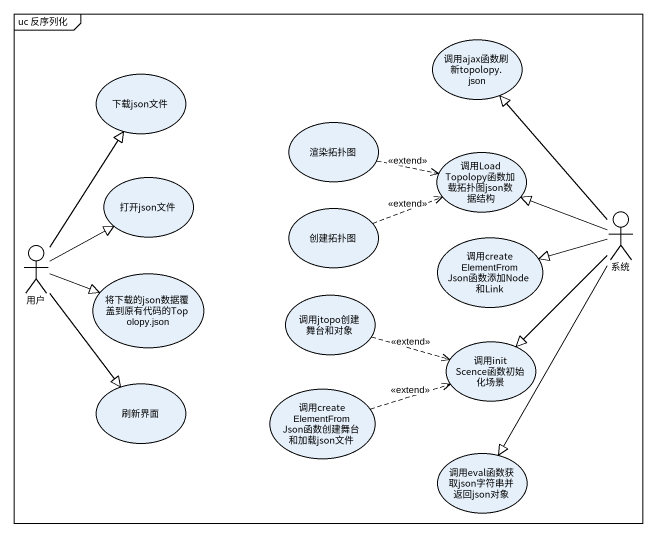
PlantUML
@startuml
mainframe uc 反序列化
usecase "调用ajax函数刷新topolopy.json" as 调用ajax函数刷新topolopy_json
usecase 下载json文件
usecase 渲染拓扑图
usecase "调用LoadTopolopy函数加载拓扑图json数据结构" as 调用LoadTopolopy函数加载拓扑图json数据结
usecase 打开json文件
usecase 创建拓扑图
actor 用户
usecase "调用createElementFromJson函数添加Node和Link" as 调用createElementFromJson函数添加N
actor 系统
usecase "将下载的json数据覆盖到原有代码的Topolopy.json" as 将下载的json数据覆盖到原有代码的Topolopy
usecase 调用jtopo创建舞台和对象
usecase 调用initScence函数初始化场景
usecase 刷新界面
usecase "调用createElementFromJson函数创建舞台和加载json文件" as 调用createElementFromJson函数创建舞
usecase 调用eval函数获取json字符串并返回json对象
渲染拓扑图 .right.> 调用LoadTopolopy函数加载拓扑图json数据结 : <<extend>>
创建拓扑图 .right.> 调用LoadTopolopy函数加载拓扑图json数据结 : <<extend>>
用户 -up-|> 下载json文件
用户 -up-|> 打开json文件
用户 -right-|> 将下载的json数据覆盖到原有代码的Topolopy
用户 --|> 刷新界面
系统 -up-|> 调用ajax函数刷新topolopy_json
系统 -left-|> 调用LoadTopolopy函数加载拓扑图json数据结
系统 -left-|> 调用createElementFromJson函数添加N
系统 --|> 调用initScence函数初始化场景
系统 --|> 调用eval函数获取json字符串并返回json对象
调用jtopo创建舞台和对象 .right.> 调用initScence函数初始化场景 : <<extend>>
调用createElementFromJson函数创建舞 .right.> 调用initScence函数初始化场景 : <<extend>>
@enduml
